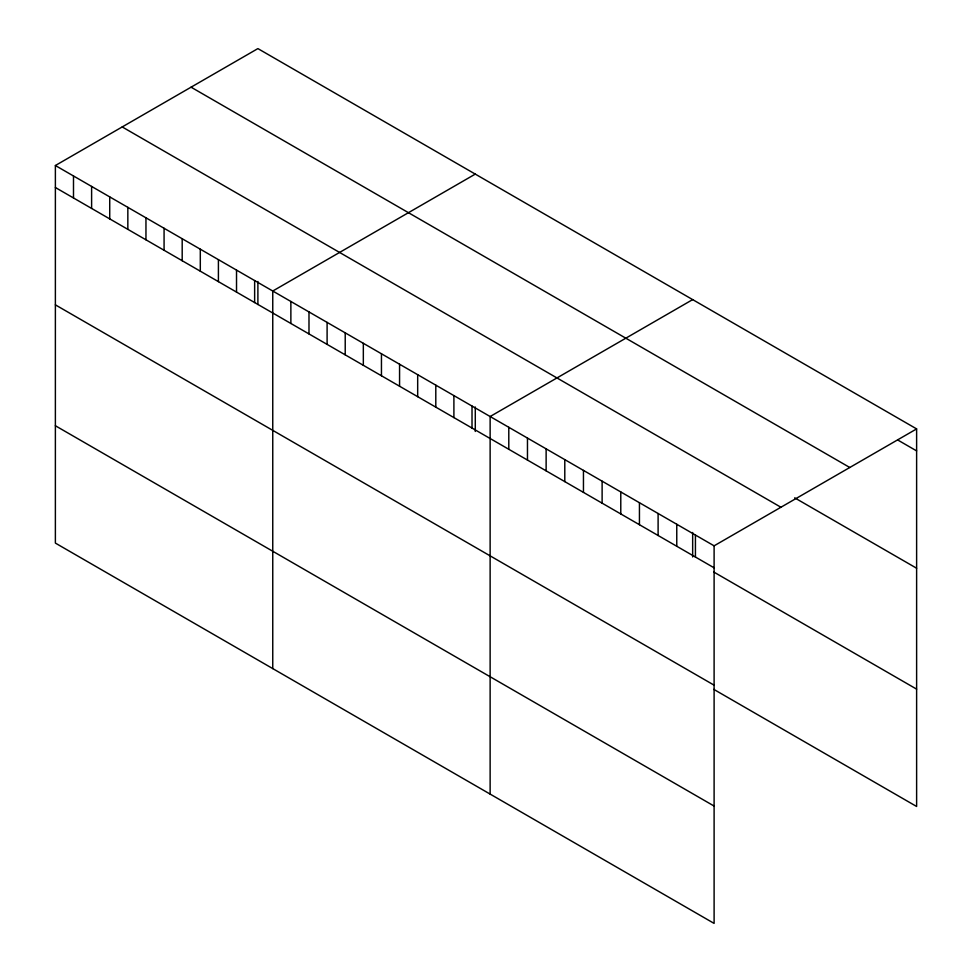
<?xml version="1.0" encoding="UTF-8"?>
<svg xmlns="http://www.w3.org/2000/svg" width="972" height="972" viewBox="0 0 972 972"><rect width="100%" height="100%" fill="white"/><g stroke="black" fill="none" stroke-linecap="round" stroke-linejoin="round"><path stroke-width="1.46" d="M55.38 165.519L714.104 545.827L714.104 923.4L55.38 543.093L55.38 165.519L257.896 48.6L916.62 428.907L916.62 806.481L713.812 689.379M475.284 174.097L272.755 291.029L272.755 668.59M692.659 299.607L490.131 416.526L490.131 794.1M714.104 545.827L916.62 428.907M897.958 440.122L916.62 450.899M191.071 87.188L849.783 467.496M794.683 497.834L916.62 568.231M122.217 126.943L780.929 507.25M55.38 187.511L714.104 567.818M713.812 572.046L916.62 689.136M55.38 304.856L714.104 685.163M55.38 425.748L714.104 806.055M695.43 535.05L695.43 557.041M692.659 532.486L692.659 556.956M676.767 524.285L676.767 546.264M658.105 513.508L658.105 535.487M639.442 502.731L639.442 524.722M620.78 491.954L620.78 513.945M602.118 481.176L602.118 503.168M583.455 470.399L583.455 492.391M564.793 459.622L564.793 481.614M546.13 448.857L546.13 470.837M527.468 438.08L527.468 460.06M508.793 427.303L508.793 449.295M475.284 406.989L475.284 431.447M472.015 406.065L472.015 428.057M453.9 395.604L453.9 417.596M435.796 385.155L435.796 407.134M417.681 374.694L417.681 396.685M399.565 364.233L399.565 386.224M381.449 353.772L381.449 375.763M363.334 343.323L363.334 365.302M345.218 332.861L345.218 354.841M327.102 322.4L327.102 344.392M308.987 311.939L308.987 333.931M290.871 301.478L290.871 323.469M257.896 281.479L257.896 304.515M254.64 280.568L254.64 302.559M236.524 270.107L236.524 292.098M218.408 259.646L218.408 281.637M200.305 249.197L200.305 271.176M182.189 238.735L182.189 260.727M164.074 228.274L164.074 250.266M145.958 217.813L145.958 239.805M127.842 207.352L127.842 229.343M109.727 196.903L109.727 218.882M91.611 186.442L91.611 208.433M73.495 175.981L73.495 197.972"/></g></svg>
